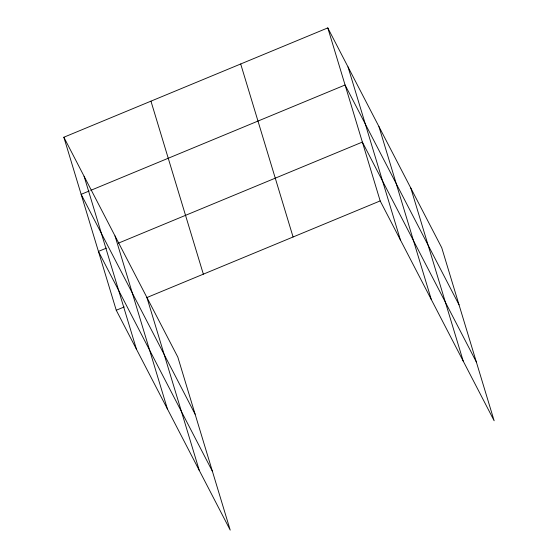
<?xml version="1.0" encoding="UTF-8"?>
<svg xmlns="http://www.w3.org/2000/svg" width="558" height="558" viewBox="0 0 558 558"><rect width="100%" height="100%" fill="white"/><g stroke="black" fill="none" stroke-linecap="round" stroke-linejoin="round"><path stroke-width="0.84" d="M63.856 137.24L177.821 357.092L230.21 530.1L116.252 310.248L63.856 137.24L327.79 27.9L441.748 247.752L494.144 420.76L380.179 200.908L327.79 27.9M89.141 191.024L81.147 194.33L195.112 414.189M90.738 190.362L345.074 84.99L459.039 304.842M106.425 248.115L98.438 251.421L212.396 471.28M118.415 243.149L362.365 142.081L476.33 361.94M116.252 310.248L124.239 306.935M146.614 297.665L380.179 200.908M410.814 188.074L463.21 361.082M378.945 126.589L431.334 299.597M348.011 66.911L400.4 239.919M240.693 63.982L293.083 236.99M150.953 101.158L203.349 274.166M146.887 297.414L199.276 470.422M115.018 235.929L167.407 408.937M84.084 176.251L136.473 349.259"/></g></svg>
